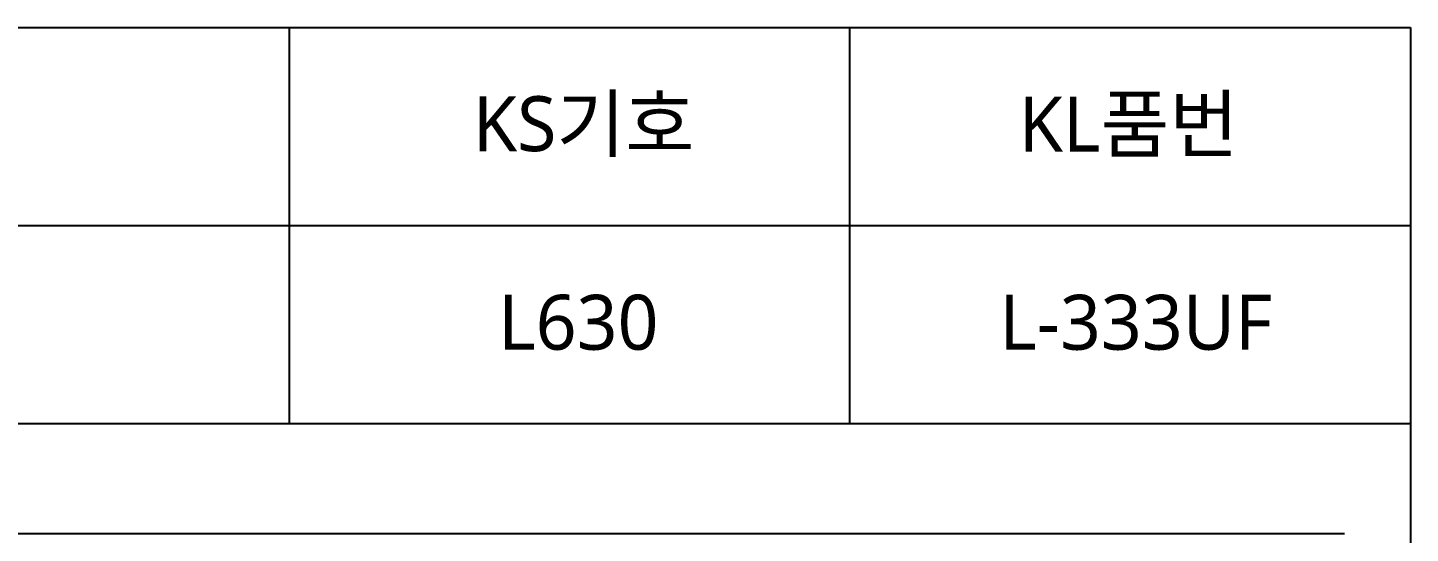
# Model space of a CAD drawing. Header units: millimetres. Extents: x 0 to 1800, y -67 to 2530.
# Drawn here: x 1171 to 1800, y 2300 to 2530 of the extents above; entities that cross this region are included whole.
import ezdxf
from ezdxf.enums import TextEntityAlignment as Align

# ---------------------------------------------------------------- set-up
doc = ezdxf.new("R2010")
doc.units = ezdxf.units.MM
doc.layers.add('TEXT', color=7, linetype='Continuous')
doc.layers.add('도각라인', color=7, linetype='Continuous')
doc.styles.add('맑은고딕_통일', font='malgun.ttf', dxfattribs={"height": 25})

msp = doc.modelspace()

# ---------------------------------------------------------------- linework, layer by layer
at = {"layer": '도각라인'}
for p, q in [((0, 2530), (1800, 2530)), ((1290, 2350), (1290, 2530)), ((1545, 2350), (1545, 2530)), ((1800, 2530), (1800, 0)), ((520, 2440), (1800, 2440)), ((0, 2350), (1800, 2350)), ((955, 2300), (1770, 2300))]:
    msp.add_line(p, q, dxfattribs=at)

# ---------------------------------------------------------------- texts
at = {"layer": 'TEXT', "style": '맑은고딕_통일'}
for s, p in [('KS기호', (1423.85, 2486.32)), ('KL품번', (1671.78, 2486.15)), ('L630', (1421.48, 2396)), ('L-333UF', (1675.11, 2396))]:
    msp.add_text(s, height=25, dxfattribs=at).set_placement(p, align=Align.MIDDLE_CENTER)

doc.saveas('drawing.dxf')
